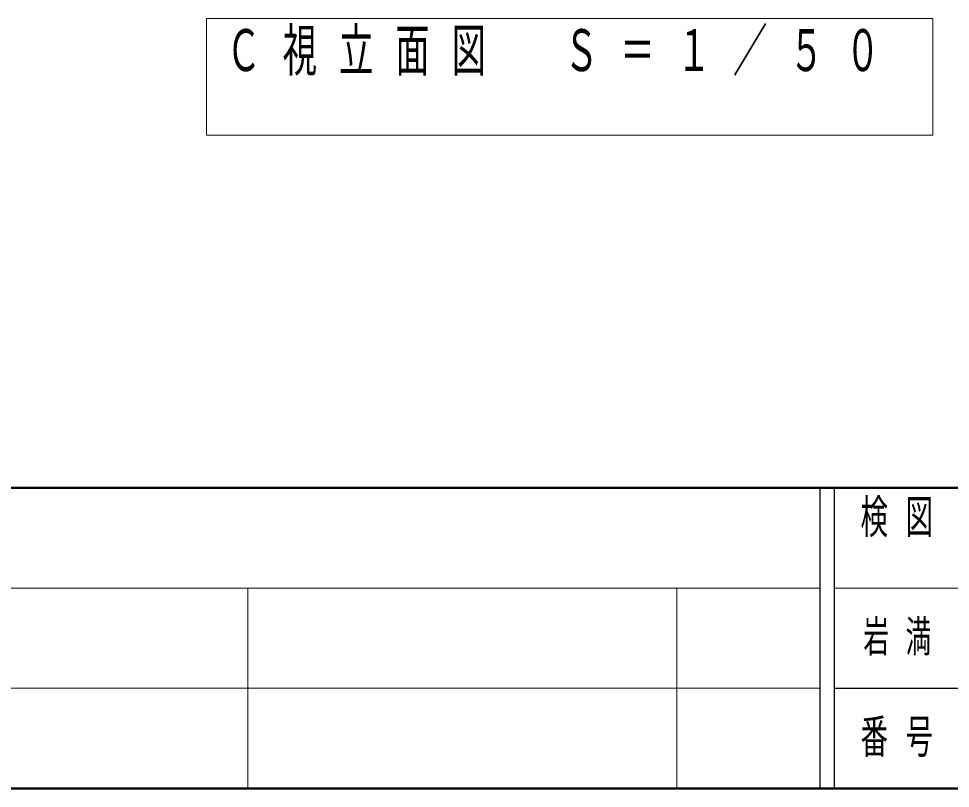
# Model space of a CAD drawing. Units: millimetres on the paper, scale 1:50. Extents: x -385 to 0, y -594 to 267.
# Drawn here: x -299.5 to -234.4, y -297 to -243.2 of the extents above; entities that cross this region are included whole.
import ezdxf

# ---------------------------------------------------------------- set-up
doc = ezdxf.new("R2010")
doc.units = ezdxf.units.MM
doc.layers.add('1_50', color=2, linetype='Continuous', lineweight=25)
doc.layers.add('NAKAMURA図枠', color=7, linetype='Continuous', lineweight=13)
doc.layers.add('図面情報', color=7, linetype='Continuous')
doc.styles.add('ＭＳ ゴシック', font='')
doc.styles.get('ＭＳ ゴシック').set_extended_font_data('MS Gothic')

msp = doc.modelspace()

# ---------------------------------------------------------------- linework, layer by layer
at = {"layer": '1_50', "color": 7, "lineweight": 13}
for p, q in [((-286.4, -243.2), (-286.4, -251.333)), ((-235.6, -243.2), (-286.4, -243.2)), ((-235.6, -251.333), (-235.6, -243.2)), ((-286.4, -251.333), (-235.6, -251.333))]:
    msp.add_line(p, q, dxfattribs=at)
at = {"layer": 'NAKAMURA図枠', "lineweight": 50}
for p, q in [((-385, -276), (0, -276)), ((-385, -297), (0, -297))]:
    msp.add_line(p, q, dxfattribs=at)
at = {"layer": 'NAKAMURA図枠', "color": 211, "lineweight": 25}
for p, q in [((-243.5, -276), (-243.5, -297)), ((-242.5, -276), (-242.5, -297)), ((-242.5, -290), (0, -290))]:
    msp.add_line(p, q, dxfattribs=at)
at = {"layer": 'NAKAMURA図枠'}
for p, q in [((-385, -283), (-243.5, -283)), ((-283.5, -283), (-283.5, -297)), ((-253.5, -283), (-253.5, -297)), ((-242.5, -283), (-187.5, -283)), ((-385, -290), (-243.5, -290))]:
    msp.add_line(p, q, dxfattribs=at)

# ---------------------------------------------------------------- texts
at = {"layer": '1_50', "color": 7, "insert": (-285, -243.933), "char_height": 2.933, "attachment_point": 1, "style": 'ＭＳ ゴシック'}
msp.add_mtext('\\T1.64;\\W0.6;Ｃ視立面図\u3000Ｓ＝１／５０', dxfattribs=at)
at = {"layer": 'NAKAMURA図枠', "color": 4, "char_height": 2.346, "style": 'ＭＳ ゴシック'}
for s, insert, attachment_point in [('\\T1.64;\\W0.6;検図', (-237.5, -276.833), 2), ('\\T1.64;\\W0.6;番号', (-237.5, -293.5), 5)]:
    msp.add_mtext(s, dxfattribs=dict(at, insert=insert, attachment_point=attachment_point))
at = {"layer": '図面情報', "insert": (-237.5, -286.5), "char_height": 2.199, "attachment_point": 5, "style": 'ＭＳ ゴシック'}
msp.add_mtext('\\T1.64;\\W0.6;岩満', dxfattribs=at)

doc.saveas('drawing.dxf')
